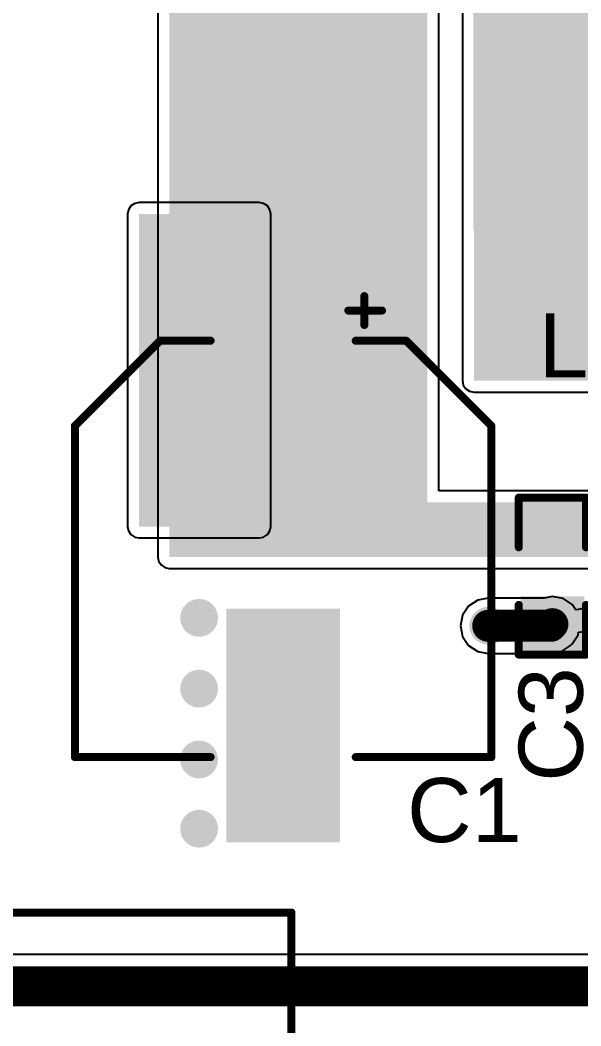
# Model space of a CAD drawing. Header units: millimetres. Extents: x 0.2 to 61.8, y 0.1 to 56.6.
# Drawn here: x 13.66 to 22.55, y 26.25 to 42.19 of the extents above; entities that cross this region are included whole.
import ezdxf

# ---------------------------------------------------------------- set-up
doc = ezdxf.new("R2010")
doc.units = ezdxf.units.MM
for name, color, linetype in [('BottomLayer', 5, 'Continuous'), ('BottomSolder', 6, 'Continuous'), ('TopLayer', 1, 'Continuous'), ('TopOverlay', 2, 'Continuous'), ('TopPaste', 8, 'Continuous'), ('TopSolder', 216, 'Continuous'), ('ViaHoleLayer', 16, 'Continuous')]:
    doc.layers.add(name, color=color, linetype=linetype)
doc.styles.add('Arial', font='', dxfattribs={"height": 0.2})
doc.styles.get('Arial').set_extended_font_data('Arial')

# ---------------------------------------------------------------- blocks, each defined once
blk = doc.blocks.new('SMC_46')
at = {"layer": 'TopLayer'}
for points in [[(-6, 2.15), (-1.9, 2.15), (-1.9, -2.15), (-6, -2.15)], [(1.9, 2.15), (6, 2.15), (6, -2.15), (1.9, -2.15)]]:
    blk.add_hatch(color=1, dxfattribs=at).paths.add_polyline_path(points)
at = {"layer": 'TopOverlay'}
for points in [[(-7.239, 2.235), (-3.556, 2.235), (-3.556, 3.048), (-7.239, 3.048)], [(-7.239, -2.261), (-6.096, -2.261), (-6.096, 2.26), (-7.239, 2.26)], [(-7.239, -3.048), (-3.556, -3.048), (-3.556, -2.236), (-7.239, -2.236)]]:
    blk.add_hatch(color=2, dxfattribs=at).paths.add_polyline_path(points)
at = {"layer": 'TopPaste'}
for points in [[(-6, 2.15), (-1.9, 2.15), (-1.9, -2.15), (-6, -2.15)], [(1.9, 2.15), (6, 2.15), (6, -2.15), (1.9, -2.15)]]:
    blk.add_hatch(color=8, dxfattribs=at).paths.add_polyline_path(points)
at = {"layer": 'TopSolder'}
for points in [[(-6.102, 2.252), (-1.798, 2.252), (-1.798, -2.252), (-6.102, -2.252)], [(1.798, 2.252), (6.102, 2.252), (6.102, -2.252), (1.798, -2.252)]]:
    blk.add_hatch(color=216, dxfattribs=at).paths.add_polyline_path(points)
at = {"layer": 'TopOverlay', "const_width": 0.127}
for points in [[(-3.556, 2.997), (-3.556, 2.438)], [(3.581, 2.997), (-3.556, 2.997)], [(3.581, 2.997), (3.581, 2.438)], [(-3.556, -2.438), (-3.556, -2.997)], [(3.581, -2.438), (3.581, -2.997)], [(3.581, -2.997), (-3.556, -2.997)]]:
    blk.add_lwpolyline(points, dxfattribs=at)
at = {"layer": 'TopOverlay', "const_width": 0.0635}
for points in [[(-3.588, 2.997, 1), (-3.524, 2.997, 1)], [(-3.588, 2.997, 1), (-3.524, 2.997, 1)], [(3.55, 2.997, 1), (3.613, 2.997, 1)], [(3.55, 2.997, 1), (3.613, 2.997, 1)], [(-3.588, 2.438, 1), (-3.524, 2.438, 1)], [(3.55, 2.438, 1), (3.613, 2.438, 1)], [(-3.588, -2.438, 1), (-3.524, -2.438, 1)], [(3.55, -2.438, 1), (3.613, -2.438, 1)], [(-3.588, -2.997, 1), (-3.524, -2.997, 1)], [(-3.588, -2.997, 1), (-3.524, -2.997, 1)], [(3.55, -2.997, 1), (3.613, -2.997, 1)], [(3.55, -2.997, 1), (3.613, -2.997, 1)]]:
    blk.add_lwpolyline(points, format="xyb", close=True, dxfattribs=at)
blk = doc.blocks.new('UCD_220_F_10__D___48')
at = {"layer": 'TopLayer'}
for points in [[(-6, 1.25), (-2, 1.25), (-2, -1.25), (-6, -1.25)], [(2, 1.25), (6, 1.25), (6, -1.25), (2, -1.25)]]:
    blk.add_hatch(color=1, dxfattribs=at).paths.add_polyline_path(points)
at = {"layer": 'TopPaste'}
for points in [[(-6, 1.25), (-2, 1.25), (-2, -1.25), (-6, -1.25)], [(2, 1.25), (6, 1.25), (6, -1.25), (2, -1.25)]]:
    blk.add_hatch(color=8, dxfattribs=at).paths.add_polyline_path(points)
at = {"layer": 'TopSolder'}
for points in [[(-6.102, 1.352), (-1.898, 1.352), (-1.898, -1.352), (-6.102, -1.352)], [(1.898, 1.352), (6.102, 1.352), (6.102, -1.352), (1.898, -1.352)]]:
    blk.add_hatch(color=216, dxfattribs=at).paths.add_polyline_path(points)
at = {"layer": 'TopOverlay', "const_width": 0.127}
for points in [[(-5.131, 3.708), (-3.632, 5.207)], [(-3.632, 5.207), (5.131, 5.207)], [(5.131, 1.499), (5.131, 5.207)], [(-5.131, 1.524), (-5.131, 3.708)], [(-5.664, 1.618), (-5.664, 2.121)], [(-5.946, 1.866), (-5.392, 1.866)], [(-5.131, -3.708), (-5.131, -1.524)], [(5.131, -5.207), (5.131, -1.499)], [(-5.131, -3.708), (-3.632, -5.207)], [(-3.632, -5.207), (5.131, -5.207)]]:
    blk.add_lwpolyline(points, dxfattribs=at)
at = {"layer": 'TopOverlay', "const_width": 0.0635}
for points in [[(-3.664, 5.207, 1), (-3.6, 5.207, 1)], [(-3.664, 5.207, 1), (-3.6, 5.207, 1)], [(5.099, 5.207, 1), (5.163, 5.207, 1)], [(5.099, 5.207, 1), (5.163, 5.207, 1)], [(-5.163, 3.708, 1), (-5.099, 3.708, 1)], [(-5.163, 3.708, 1), (-5.099, 3.708, 1)], [(-5.696, 2.121, 1), (-5.632, 2.121, 1)], [(-5.977, 1.866, 1), (-5.914, 1.866, 1)], [(-5.424, 1.866, 1), (-5.36, 1.866, 1)], [(-5.696, 1.618, 1), (-5.632, 1.618, 1)], [(-5.163, 1.524, 1), (-5.099, 1.524, 1)], [(5.099, 1.499, 1), (5.163, 1.499, 1)], [(-5.163, -1.524, 1), (-5.099, -1.524, 1)], [(5.099, -1.499, 1), (5.163, -1.499, 1)], [(-5.163, -3.708, 1), (-5.099, -3.708, 1)], [(-5.163, -3.708, 1), (-5.099, -3.708, 1)], [(-3.664, -5.207, 1), (-3.6, -5.207, 1)], [(-3.664, -5.207, 1), (-3.6, -5.207, 1)], [(5.099, -5.207, 1), (5.163, -5.207, 1)], [(5.099, -5.207, 1), (5.163, -5.207, 1)]]:
    blk.add_lwpolyline(points, format="xyb", close=True, dxfattribs=at)
blk = doc.blocks.new('C___0603_58')
at = {"layer": 'TopLayer'}
for points in [[(-0.381, 0.445), (-0.381, -0.445), (-1.143, -0.445), (-1.143, 0.445)], [(1.143, 0.445), (1.143, -0.445), (0.381, -0.445), (0.381, 0.445)]]:
    blk.add_hatch(color=1, dxfattribs=at).paths.add_polyline_path(points)
at = {"layer": 'TopPaste'}
for points in [[(-0.381, 0.445), (-0.381, -0.445), (-1.143, -0.445), (-1.143, 0.445)], [(1.143, 0.445), (1.143, -0.445), (0.381, -0.445), (0.381, 0.445)]]:
    blk.add_hatch(color=8, dxfattribs=at).paths.add_polyline_path(points)
at = {"layer": 'TopSolder'}
for points in [[(-0.321, 0.504), (-0.321, -0.504), (-1.203, -0.504), (-1.203, 0.504)], [(1.203, 0.504), (1.203, -0.504), (0.321, -0.504), (0.321, 0.504)]]:
    blk.add_hatch(color=216, dxfattribs=at).paths.add_polyline_path(points)
at = {"layer": 'TopOverlay', "const_width": 0.127}
for points in [[(-1.245, 0.533), (-0.457, 0.533)], [(-1.245, 0.533), (-1.245, -0.533)], [(0.457, 0.533), (1.245, 0.533)], [(1.245, 0.533), (1.245, -0.533)], [(-1.245, -0.533), (-0.457, -0.533)], [(0.457, -0.533), (1.245, -0.533)]]:
    blk.add_lwpolyline(points, dxfattribs=at)
at = {"layer": 'TopOverlay', "const_width": 0.0635}
for points in [[(-1.276, 0.533, 1), (-1.213, 0.533, 1)], [(-1.276, 0.533, 1), (-1.213, 0.533, 1)], [(-0.489, 0.533, 1), (-0.425, 0.533, 1)], [(0.425, 0.533, 1), (0.489, 0.533, 1)], [(1.213, 0.533, 1), (1.276, 0.533, 1)], [(1.213, 0.533, 1), (1.276, 0.533, 1)], [(-1.276, -0.533, 1), (-1.213, -0.533, 1)], [(-1.276, -0.533, 1), (-1.213, -0.533, 1)], [(-0.489, -0.533, 1), (-0.425, -0.533, 1)], [(0.425, -0.533, 1), (0.489, -0.533, 1)], [(1.213, -0.533, 1), (1.276, -0.533, 1)], [(1.213, -0.533, 1), (1.276, -0.533, 1)]]:
    blk.add_lwpolyline(points, format="xyb", close=True, dxfattribs=at)
blk = doc.blocks.new('50SVPF10M_60')
at = {"layer": 'TopLayer'}
for points in [[(-4.55, 0.8), (-1.05, 0.8), (-1.05, -0.8), (-4.55, -0.8)], [(1.05, 0.8), (4.55, 0.8), (4.55, -0.8), (1.05, -0.8)]]:
    blk.add_hatch(color=1, dxfattribs=at).paths.add_polyline_path(points)
at = {"layer": 'TopPaste'}
for points in [[(-4.55, 0.8), (-1.05, 0.8), (-1.05, -0.8), (-4.55, -0.8)], [(1.05, 0.8), (4.55, 0.8), (4.55, -0.8), (1.05, -0.8)]]:
    blk.add_hatch(color=8, dxfattribs=at).paths.add_polyline_path(points)
at = {"layer": 'TopSolder'}
for points in [[(-4.652, 0.902), (-0.948, 0.902), (-0.948, -0.902), (-4.652, -0.902)], [(0.948, 0.902), (4.652, 0.902), (4.652, -0.902), (0.948, -0.902)]]:
    blk.add_hatch(color=216, dxfattribs=at).paths.add_polyline_path(points)
at = {"layer": 'TopOverlay', "const_width": 0.127}
for points in [[(-3.3, 1.95), (-1.95, 3.3)], [(3.3, 3.3), (-1.95, 3.3)], [(3.3, 1.15), (3.3, 3.3)], [(-3.3, 1.15), (-3.3, 1.95)], [(-3.779, 1.033), (-3.779, 1.567)], [(-3.55, 1.287), (-4.007, 1.287)], [(-3.3, -1.95), (-3.3, -1.15)], [(3.3, -3.3), (3.3, -1.15)], [(-1.95, -3.3), (-3.3, -1.95)], [(3.3, -3.3), (-1.95, -3.3)]]:
    blk.add_lwpolyline(points, dxfattribs=at)
at = {"layer": 'TopOverlay', "const_width": 0.0635}
for points in [[(-1.982, 3.3, 1), (-1.918, 3.3, 1)], [(-1.982, 3.3, 1), (-1.918, 3.3, 1)], [(3.268, 3.3, 1), (3.332, 3.3, 1)], [(3.268, 3.3, 1), (3.332, 3.3, 1)], [(-3.332, 1.95, 1), (-3.268, 1.95, 1)], [(-3.332, 1.95, 1), (-3.268, 1.95, 1)], [(-3.81, 1.567, 1), (-3.747, 1.567, 1)], [(-4.039, 1.287, 1), (-3.975, 1.287, 1)], [(-3.582, 1.287, 1), (-3.518, 1.287, 1)], [(-3.332, 1.15, 1), (-3.268, 1.15, 1)], [(3.268, 1.15, 1), (3.332, 1.15, 1)], [(-3.81, 1.033, 1), (-3.747, 1.033, 1)], [(-3.332, -1.15, 1), (-3.268, -1.15, 1)], [(3.268, -1.15, 1), (3.332, -1.15, 1)], [(-3.332, -1.95, 1), (-3.268, -1.95, 1)], [(-3.332, -1.95, 1), (-3.268, -1.95, 1)], [(-1.982, -3.3, 1), (-1.918, -3.3, 1)], [(-1.982, -3.3, 1), (-1.918, -3.3, 1)], [(3.268, -3.3, 1), (3.332, -3.3, 1)], [(3.268, -3.3, 1), (3.332, -3.3, 1)]]:
    blk.add_lwpolyline(points, format="xyb", close=True, dxfattribs=at)

msp = doc.modelspace()

# ---------------------------------------------------------------- hatches: boundary and pattern name
at = {"layer": 'BottomLayer'}
msp.add_hatch(color=5, dxfattribs=at).paths.add_polyline_path([(17.452, 34.162), (17.452, 39.115), (15.547, 39.115), (15.547, 34.162)])
h = msp.add_hatch(color=5, dxfattribs=at)
edge = h.paths.add_edge_path()
edge.add_arc((16.499, 38.314), 0.3, 0, 360)
h = msp.add_hatch(color=5, dxfattribs=at)
edge = h.paths.add_edge_path()
edge.add_arc((16.499, 37.192), 0.3, 0, 360)
h = msp.add_hatch(color=5, dxfattribs=at)
edge = h.paths.add_edge_path()
edge.add_arc((16.499, 36.069), 0.3, 0, 360)
h = msp.add_hatch(color=5, dxfattribs=at)
edge = h.paths.add_edge_path()
edge.add_arc((16.499, 34.972), 0.3, 0, 360)
h = msp.add_hatch(color=5, dxfattribs=at)
edge = h.paths.add_edge_path()
edge.add_arc((16.499, 32.714), 0.3, 0, 360)
h = msp.add_hatch(color=5, dxfattribs=at)
edge = h.paths.add_edge_path()
edge.add_arc((21.082, 32.588), 0.3, 0, 360)
h = msp.add_hatch(color=5, dxfattribs=at)
edge = h.paths.add_edge_path()
edge.add_arc((16.499, 31.592), 0.3, 0, 360)
h = msp.add_hatch(color=5, dxfattribs=at)
edge = h.paths.add_edge_path()
edge.add_arc((16.499, 30.469), 0.3, 0, 360)
h = msp.add_hatch(color=5, dxfattribs=at)
edge = h.paths.add_edge_path()
edge.add_arc((16.499, 29.372), 0.3, 0, 360)
at = {"layer": 'BottomSolder'}
h = msp.add_hatch(color=6, dxfattribs=at)
edge = h.paths.add_edge_path()
edge.add_arc((16.499, 38.314), 0.252, 0, 360)
h = msp.add_hatch(color=6, dxfattribs=at)
edge = h.paths.add_edge_path()
edge.add_arc((16.499, 37.192), 0.252, 0, 360)
h = msp.add_hatch(color=6, dxfattribs=at)
edge = h.paths.add_edge_path()
edge.add_arc((16.499, 36.069), 0.252, 0, 360)
h = msp.add_hatch(color=6, dxfattribs=at)
edge = h.paths.add_edge_path()
edge.add_arc((16.499, 34.972), 0.252, 0, 360)
h = msp.add_hatch(color=6, dxfattribs=at)
edge = h.paths.add_edge_path()
edge.add_arc((16.499, 32.714), 0.252, 0, 360)
h = msp.add_hatch(color=6, dxfattribs=at)
edge = h.paths.add_edge_path()
edge.add_arc((21.082, 32.588), 0.15, 0, 360)
h = msp.add_hatch(color=6, dxfattribs=at)
edge = h.paths.add_edge_path()
edge.add_arc((16.499, 31.592), 0.252, 0, 360)
h = msp.add_hatch(color=6, dxfattribs=at)
edge = h.paths.add_edge_path()
edge.add_arc((16.499, 30.469), 0.252, 0, 360)
h = msp.add_hatch(color=6, dxfattribs=at)
edge = h.paths.add_edge_path()
edge.add_arc((16.499, 29.372), 0.252, 0, 360)
at = {"layer": 'TopLayer'}
for points in [[(16.025, 33.68), (20.117, 33.68), (20.117, 53.289), (16.025, 53.289)], [(20.853, 49.454), (20.853, 36.474), (27.254, 36.474), (27.254, 49.454)], [(17.018, 33.68), (25.654, 33.68), (25.654, 34.544), (17.018, 34.544)]]:
    msp.add_hatch(color=1, dxfattribs=at).paths.add_polyline_path(points)
h = msp.add_hatch(color=1, dxfattribs=at)
edge = h.paths.add_edge_path()
edge.add_arc((16.499, 38.314), 0.3, 0, 360)
h = msp.add_hatch(color=1, dxfattribs=at)
edge = h.paths.add_edge_path()
edge.add_arc((16.499, 37.192), 0.3, 0, 360)
h = msp.add_hatch(color=1, dxfattribs=at)
edge = h.paths.add_edge_path()
edge.add_arc((16.499, 36.069), 0.3, 0, 360)
h = msp.add_hatch(color=1, dxfattribs=at)
edge = h.paths.add_edge_path()
edge.add_arc((16.499, 34.972), 0.3, 0, 360)
h = msp.add_hatch(color=1, dxfattribs=at)
edge = h.paths.add_edge_path()
edge.add_arc((16.499, 32.714), 0.3, 0, 360)
h = msp.add_hatch(color=1, dxfattribs=at)
edge = h.paths.add_edge_path()
edge.add_arc((21.082, 32.588), 0.3, 0, 360)
h = msp.add_hatch(color=1, dxfattribs=at)
edge = h.paths.add_edge_path()
edge.add_arc((16.499, 31.592), 0.3, 0, 360)
h = msp.add_hatch(color=1, dxfattribs=at)
edge = h.paths.add_edge_path()
edge.add_arc((16.499, 30.469), 0.3, 0, 360)
h = msp.add_hatch(color=1, dxfattribs=at)
edge = h.paths.add_edge_path()
edge.add_arc((16.499, 29.372), 0.3, 0, 360)
at = {"layer": 'TopSolder'}
h = msp.add_hatch(color=216, dxfattribs=at)
edge = h.paths.add_edge_path()
edge.add_arc((16.499, 38.314), 0.252, 0, 360)
h = msp.add_hatch(color=216, dxfattribs=at)
edge = h.paths.add_edge_path()
edge.add_arc((16.499, 37.192), 0.252, 0, 360)
h = msp.add_hatch(color=216, dxfattribs=at)
edge = h.paths.add_edge_path()
edge.add_arc((16.499, 36.069), 0.252, 0, 360)
h = msp.add_hatch(color=216, dxfattribs=at)
edge = h.paths.add_edge_path()
edge.add_arc((16.499, 34.972), 0.252, 0, 360)
h = msp.add_hatch(color=216, dxfattribs=at)
edge = h.paths.add_edge_path()
edge.add_arc((16.499, 32.714), 0.252, 0, 360)
h = msp.add_hatch(color=216, dxfattribs=at)
edge = h.paths.add_edge_path()
edge.add_arc((21.082, 32.588), 0.15, 0, 360)
h = msp.add_hatch(color=216, dxfattribs=at)
edge = h.paths.add_edge_path()
edge.add_arc((16.499, 31.592), 0.252, 0, 360)
h = msp.add_hatch(color=216, dxfattribs=at)
edge = h.paths.add_edge_path()
edge.add_arc((16.499, 30.469), 0.252, 0, 360)
h = msp.add_hatch(color=216, dxfattribs=at)
edge = h.paths.add_edge_path()
edge.add_arc((16.499, 29.372), 0.252, 0, 360)
at = {"layer": 'ViaHoleLayer'}
h = msp.add_hatch(color=16, dxfattribs=at)
edge = h.paths.add_edge_path()
edge.add_arc((16.499, 38.314), 0.15, 0, 360)
h = msp.add_hatch(color=16, dxfattribs=at)
edge = h.paths.add_edge_path()
edge.add_arc((16.499, 37.192), 0.15, 0, 360)
h = msp.add_hatch(color=16, dxfattribs=at)
edge = h.paths.add_edge_path()
edge.add_arc((16.499, 36.069), 0.15, 0, 360)
h = msp.add_hatch(color=16, dxfattribs=at)
edge = h.paths.add_edge_path()
edge.add_arc((16.499, 34.972), 0.15, 0, 360)
h = msp.add_hatch(color=16, dxfattribs=at)
edge = h.paths.add_edge_path()
edge.add_arc((16.499, 32.714), 0.15, 0, 360)
h = msp.add_hatch(color=16, dxfattribs=at)
edge = h.paths.add_edge_path()
edge.add_arc((21.082, 32.588), 0.15, 0, 360)
h = msp.add_hatch(color=16, dxfattribs=at)
edge = h.paths.add_edge_path()
edge.add_arc((16.499, 31.592), 0.15, 0, 360)
h = msp.add_hatch(color=16, dxfattribs=at)
edge = h.paths.add_edge_path()
edge.add_arc((16.499, 30.469), 0.15, 0, 360)
h = msp.add_hatch(color=16, dxfattribs=at)
edge = h.paths.add_edge_path()
edge.add_arc((16.499, 29.372), 0.15, 0, 360)

# ---------------------------------------------------------------- linework, layer by layer
at = {"layer": 'BottomLayer'}
for p, q in [((15.419, 39.243), (15.38, 39.184)), ((15.478, 39.282), (15.419, 39.243)), ((15.547, 39.296), (15.478, 39.282)), ((17.452, 39.296), (15.547, 39.296)), ((17.522, 39.282), (17.452, 39.296)), ((17.581, 39.243), (17.522, 39.282)), ((17.62, 39.184), (17.581, 39.243)), ((15.38, 39.184), (15.366, 39.115)), ((15.366, 39.115), (15.366, 34.162)), ((17.634, 39.115), (17.62, 39.184)), ((17.634, 34.162), (17.634, 39.115)), ((15.366, 34.162), (15.38, 34.093)), ((17.62, 34.093), (17.634, 34.162)), ((15.38, 34.093), (15.419, 34.034)), ((15.419, 34.034), (15.478, 33.994)), ((15.478, 33.994), (15.547, 33.981)), ((15.547, 33.981), (17.452, 33.981)), ((17.452, 33.981), (17.522, 33.994)), ((17.522, 33.994), (17.581, 34.034)), ((17.581, 34.034), (17.62, 34.093)), ((49.301, 27.378), (6.661, 27.378))]:
    msp.add_line(p, q, dxfattribs=at)
at = {"layer": 'BottomLayer', "const_width": 0.635}
msp.add_lwpolyline([(6.452, 26.873), (49.301, 26.873)], dxfattribs=at)
at = {"layer": 'TopLayer'}
for p, q in [((15.843, 49.955), (15.843, 33.68)), ((20.298, 34.725), (20.298, 49.857)), ((20.672, 49.454), (20.672, 36.474)), ((20.672, 36.474), (20.686, 36.405)), ((20.686, 36.405), (20.725, 36.346)), ((20.725, 36.346), (20.784, 36.307)), ((20.784, 36.307), (20.853, 36.293)), ((20.853, 36.293), (23.206, 36.293)), ((23.175, 34.725), (20.298, 34.725)), ((15.843, 33.68), (15.857, 33.611)), ((15.857, 33.611), (15.896, 33.552)), ((15.896, 33.552), (15.955, 33.513)), ((15.955, 33.513), (16.025, 33.499)), ((16.025, 33.499), (25.654, 33.499)), ((21.082, 33.028), (20.914, 32.995)), ((21.97, 33.028), (21.082, 33.028)), ((22.098, 33.054), (21.97, 33.028)), ((22.266, 33.02), (22.098, 33.054)), ((22.409, 32.925), (22.266, 33.02)), ((20.771, 32.9), (20.675, 32.757)), ((20.914, 32.995), (20.771, 32.9)), ((22.462, 32.845), (22.409, 32.925)), ((22.493, 32.843), (22.462, 32.845)), ((22.599, 32.869), (22.493, 32.843)), ((20.675, 32.757), (20.642, 32.588)), ((20.642, 32.588), (20.675, 32.42)), ((20.675, 32.42), (20.771, 32.277)), ((22.409, 32.302), (22.505, 32.445)), ((22.505, 32.445), (22.513, 32.488)), ((22.513, 32.488), (22.645, 32.501)), ((20.771, 32.277), (20.914, 32.181)), ((22.241, 32.181), (22.384, 32.277)), ((22.384, 32.277), (22.409, 32.302)), ((20.914, 32.181), (21.082, 32.148)), ((21.082, 32.148), (22.073, 32.148)), ((22.073, 32.148), (22.241, 32.181))]:
    msp.add_line(p, q, dxfattribs=at)
at = {"layer": 'TopLayer', "const_width": 0.508}
for points in [[(22.073, 32.588), (22.098, 32.614)], [(21.082, 32.588), (22.073, 32.588)]]:
    msp.add_lwpolyline(points, dxfattribs=at)
at = {"layer": 'TopLayer', "const_width": 0.254}
for points in [[(21.971, 32.614, 1), (22.225, 32.614, 1)], [(20.955, 32.588, 1), (21.209, 32.588, 1)], [(21.946, 32.588, 1), (22.2, 32.588, 1)], [(21.946, 32.588, 1), (22.2, 32.588, 1)]]:
    msp.add_lwpolyline(points, format="xyb", close=True, dxfattribs=at)

# ---------------------------------------------------------------- block references
for name, p, rotation in [('SMC_46', (26.949, 41.123), 180), ('50SVPF10M_60', (17.831, 33.807), 270), ('C___0603_58', (22.098, 33.376), 90)]:
    msp.add_blockref(name, p, dxfattribs=dict(rotation=rotation))
msp.add_blockref('UCD_220_F_10__D___48', (12.831, 22.835))

# ---------------------------------------------------------------- texts
at = {"layer": 'TopOverlay', "style": 'Arial'}
for s, p in [('LED1', (21.878, 36.525)), ('C1', (19.795, 29.159))]:
    msp.add_text(s, height=1.016, dxfattribs=at).set_placement(p)
msp.add_text('C3', height=1.016, rotation=90, dxfattribs=at).set_placement((22.58, 30.116))

doc.saveas('drawing.dxf')
